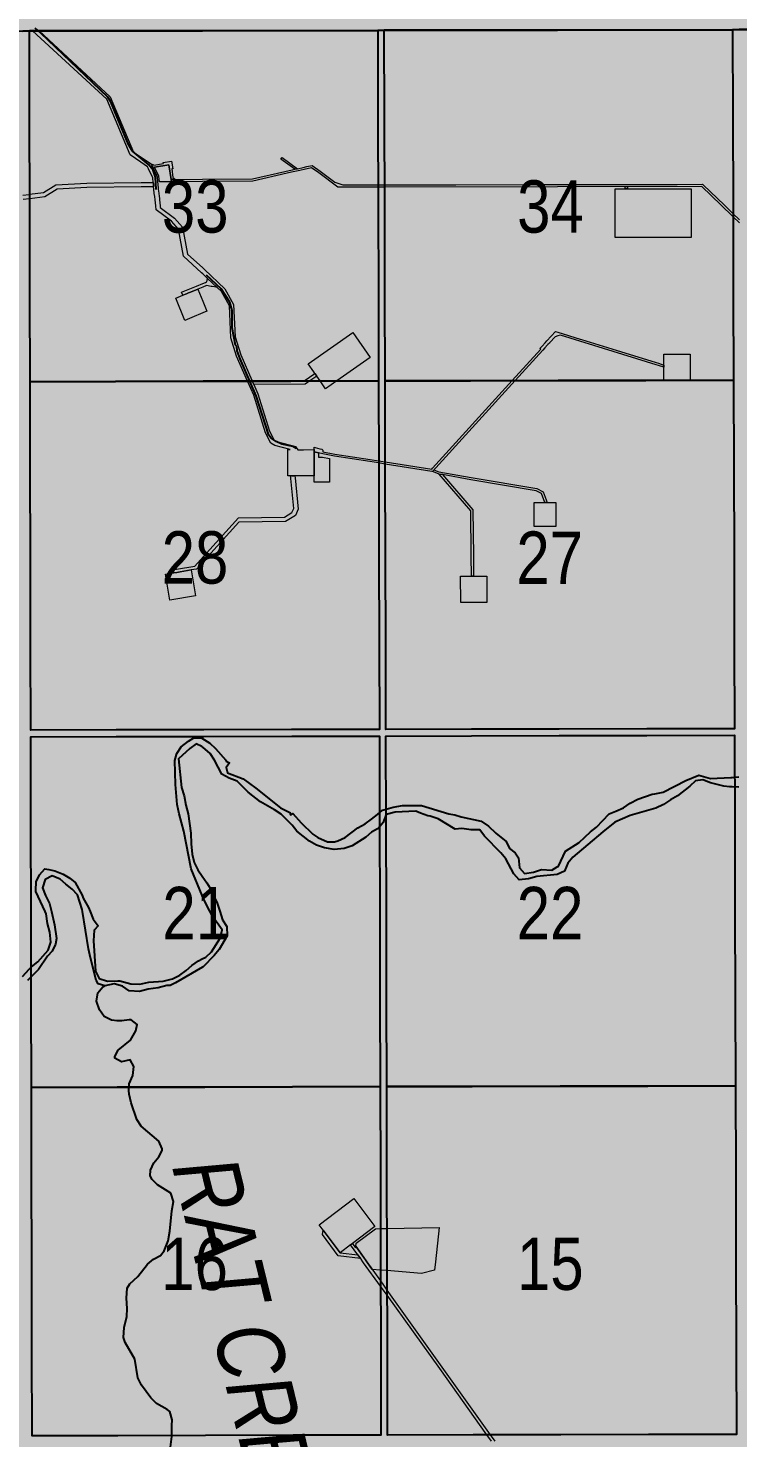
# Model space of a CAD drawing. Extents: x 351064 to 358960, y 6048061 to 6054858.
# Drawn here: x 353195.6 to 353304, y 6050541.4 to 6050756.9 of the extents above; entities that cross this region are included whole.
import ezdxf
from ezdxf.enums import TextEntityAlignment as Align

# ---------------------------------------------------------------- set-up
doc = ezdxf.new("R2010")
doc.units = 0
doc.header["$LTSCALE"] = 5
doc.linetypes.add('DASHED2', pattern=[9.525, 6.35, -3.175])
doc.layers.add('AS-ROUTEMAP', color=35, linetype='Continuous', lineweight=0)
for name, color, linetype in [('RoadSeg', 57, 'DASHED2'), ('T-CREEK', 160, 'Continuous'), ('T-WATER', 160, 'Continuous'), ('T-WATER-T', 170, 'Continuous'), ('Townships', 57, 'Continuous')]:
    doc.layers.add(name, color=color, linetype=linetype)
doc.layers.add('ROUTE-MAP-BACKGROUND-H', color=7, linetype='Continuous', true_color=0xf0ebff)
doc.layers.add('Sections', color=7, linetype='Continuous', true_color=0xa75418)
doc.styles.add('120', font='ARIALN.TTF', dxfattribs={"height": 13})
doc.styles.add('80LS', font='ARIALNI.TTF', dxfattribs={"height": 10})

msp = doc.modelspace()

# ---------------------------------------------------------------- hatches: boundary and pattern name
at = {"layer": 'ROUTE-MAP-BACKGROUND-H'}
h = msp.add_hatch(color=256, dxfattribs=at)
h.dxf.hatch_style = 1
h.paths.add_polyline_path([(352109.337, 6051083.716), (353736.796, 6051083.637), (353740.383, 6050432.833), (352105.91, 6050432.833)])

# ---------------------------------------------------------------- linework, layer by layer
at = {"layer": 'AS-ROUTEMAP', "flags": 128}
for points in [[(353235.388, 6050688.494), (353235.288, 6050688.493), (353235.288, 6050688.613), (353235.284, 6050692.344), (353235.284, 6050692.493), (353235.609, 6050692.494), (353233.271, 6050693.124), (353232.687, 6050693.475), (353231.834, 6050695.044), (353230.053, 6050700.82), (353229.151, 6050702.873), (353229.104, 6050702.98), (353227.432, 6050706.786), (353226.57, 6050709.615), (353226.328, 6050714.505), (353225.122, 6050716.676), (353224.463, 6050717.3), (353222.991, 6050718.69), (353222.268, 6050719.373), (353222.083, 6050719.548), (353219.303, 6050722.068), (353218.547, 6050726.218), (353217.5, 6050727.427), (353215.119, 6050729.194), (353215.072, 6050729.764), (353214.97, 6050730.683), (353214.914, 6050731.191), (353214.859, 6050731.69), (353214.786, 6050732.346), (353214.759, 6050732.691), (353214.746, 6050732.855), (353214.722, 6050733.158), (353214.706, 6050733.357), (353214.631, 6050734.058), (353213.988, 6050735.416), (353213.835, 6050735.737), (353212.81, 6050736.441), (353211.158, 6050737.575), (353207.578, 6050746.067), (353196.264, 6050756.541), (353196.462, 6050756.542), (353197.237, 6050756.543), (353208.136, 6050746.449), (353211.695, 6050738.012), (353214.361, 6050736.185), (353214.613, 6050735.654), (353215.184, 6050734.448), (353215.283, 6050734.238), (353215.359, 6050733.454), (353215.388, 6050733.119), (353215.447, 6050732.425), (353215.457, 6050732.354), (353215.545, 6050731.699), (353215.612, 6050731.2), (353215.644, 6050730.958), (353215.666, 6050730.691), (353215.741, 6050729.765), (353215.759, 6050729.55), (353217.956, 6050727.919), (353219.17, 6050726.516), (353219.92, 6050722.403), (353222.266, 6050720.281), (353222.541, 6050720.032), (353225.655, 6050717.09), (353226.986, 6050714.693), (353227.232, 6050709.73), (353228.058, 6050707.018), (353229.761, 6050703.142), (353229.832, 6050702.981), (353230.051, 6050702.482), (353230.679, 6050701.053), (353232.451, 6050695.304), (353233.186, 6050693.953), (353233.535, 6050693.743), (353236.442, 6050692.959), (353236.78, 6050692.488), (353237.327, 6050692.489), (353237.661, 6050692.49), (353239.275, 6050692.493), (353239.276, 6050692.392), (353239.278, 6050692.174), (353239.279, 6050691.8), (353239.279, 6050691.693), (353239.28, 6050691.3), (353239.287, 6050688.505), (353236.346, 6050688.496), (353235.676, 6050688.494), (353235.388, 6050688.494)], [(353218.088, 6050733.807), (353217.421, 6050733.802), (353217.085, 6050736.027), (353214.888, 6050735.695), (353214.613, 6050735.654), (353214.361, 6050736.185), (353214.725, 6050736.04), (353214.783, 6050736.016), (353216.261, 6050736.239), (353216.237, 6050736.404), (353217.505, 6050736.596), (353217.679, 6050735.442), (353217.514, 6050735.418), (353217.709, 6050734.131), (353218.088, 6050733.807)], [(353236.748, 6050735.461), (353236.318, 6050735.363), (353234.215, 6050736.915), (353234.413, 6050737.183), (353236.748, 6050735.461)], [(353217.421, 6050733.802), (353217.471, 6050733.467), (353217.018, 6050733.464), (353216.292, 6050733.458), (353215.958, 6050733.456), (353215.672, 6050733.454), (353215.541, 6050734.316), (353214.888, 6050735.695), (353217.085, 6050736.027), (353217.421, 6050733.802)], [(353296.911, 6050729.921), (353296.921, 6050724.945), (353285.294, 6050724.922), (353285.284, 6050729.898), (353285.28, 6050732.379), (353286.829, 6050732.382), (353287.162, 6050732.382), (353296.906, 6050732.401), (353296.911, 6050729.921)], [(353287.161, 6050732.715), (353287.162, 6050732.382), (353286.829, 6050732.382), (353286.828, 6050732.714), (353287.161, 6050732.715)], [(353220.249, 6050712.563), (353219.514, 6050712.27), (353218.123, 6050715.662), (353219.203, 6050716.104), (353219.766, 6050716.335), (353220.081, 6050716.464), (353220.408, 6050716.598), (353221.515, 6050717.052), (353222.277, 6050715.195), (353222.906, 6050713.66), (353222.28, 6050713.404), (353220.577, 6050712.705), (353220.249, 6050712.563)], [(353222.991, 6050718.69), (353224.463, 6050717.3), (353224.036, 6050717.38), (353223.68, 6050717.446), (353223.552, 6050717.47), (353222.855, 6050717.601), (353222.272, 6050717.362), (353221.515, 6050717.052), (353220.408, 6050716.598), (353220.081, 6050716.464), (353219.766, 6050716.335), (353219.203, 6050716.104), (353219.013, 6050716.567), (353220.058, 6050716.995), (353221.326, 6050717.515), (353222.271, 6050717.902), (353222.665, 6050718.064), (353222.845, 6050718.138), (353222.892, 6050718.157), (353222.94, 6050718.415), (353222.991, 6050718.69)], [(353276.538, 6050710.449), (353279.925, 6050709.401), (353280.155, 6050709.33), (353284.759, 6050707.906), (353291.569, 6050705.799), (353291.902, 6050705.696), (353292.736, 6050705.438), (353292.737, 6050705.263), (353292.737, 6050705.089), (353291.903, 6050705.347), (353291.57, 6050705.45), (353276.925, 6050709.981), (353276.54, 6050709.876), (353276.111, 6050709.759), (353275.289, 6050708.856), (353275.241, 6050708.804), (353275.016, 6050708.557), (353274.968, 6050708.504), (353274.562, 6050708.057), (353274.227, 6050707.69), (353270.017, 6050703.059), (353257.374, 6050689.153), (353257.283, 6050689.167), (353250.128, 6050690.297), (353249.123, 6050690.456), (353247.803, 6050690.665), (353242.416, 6050691.493), (353240.595, 6050691.843), (353239.943, 6050692.007), (353239.278, 6050692.174), (353239.276, 6050692.392), (353239.275, 6050692.493), (353239.278, 6050692.825), (353239.279, 6050692.861), (353239.422, 6050692.825), (353240.149, 6050692.643), (353240.487, 6050692.559), (353240.591, 6050692.405), (353240.631, 6050692.347), (353240.617, 6050692.18), (353242.47, 6050691.825), (353247.854, 6050690.998), (353249.122, 6050690.797), (353250.128, 6050690.638), (353257.249, 6050689.51), (353257.383, 6050689.658), (353269.566, 6050703.058), (353273.944, 6050707.874), (353273.802, 6050707.966), (353274.137, 6050708.333), (353274.592, 6050708.833), (353274.864, 6050709.132), (353276.168, 6050710.564), (353276.538, 6050710.449)], [(353242.738, 6050703.006), (353241.034, 6050701.816), (353240.206, 6050703.001), (353239.698, 6050703.729), (353239.632, 6050703.823), (353239.411, 6050704.139), (353239.221, 6050704.412), (353238.361, 6050705.642), (353245.191, 6050710.414), (353247.864, 6050706.589), (353242.738, 6050703.006)], [(353296.733, 6050707.111), (353296.742, 6050703.111), (353293.373, 6050703.105), (353292.741, 6050703.103), (353292.737, 6050705.089), (353292.737, 6050705.263), (353292.736, 6050705.438), (353292.733, 6050707.103), (353296.733, 6050707.111)], [(353239.698, 6050703.729), (353238.653, 6050702.998), (353237.935, 6050702.497), (353230.051, 6050702.482), (353229.832, 6050702.981), (353237.778, 6050702.996), (353239.411, 6050704.139), (353239.632, 6050703.823), (353239.698, 6050703.729)], [(353239.945, 6050691.511), (353239.945, 6050691.322), (353240.554, 6050691.343), (353241.619, 6050691.138), (353241.623, 6050688.515), (353241.619, 6050687.503), (353239.283, 6050687.499), (353239.286, 6050688.172), (353239.287, 6050688.505), (353239.28, 6050691.3), (353239.279, 6050691.693), (353239.279, 6050691.8), (353239.278, 6050692.174), (353239.943, 6050692.007), (353239.944, 6050691.822), (353239.945, 6050691.511)], [(353274.288, 6050686.025), (353274.889, 6050684.399), (353274.806, 6050684.399), (353274.555, 6050684.399), (353274.534, 6050684.399), (353274.02, 6050685.79), (353273.228, 6050686.21), (353263.242, 6050687.891), (353258.887, 6050688.677), (353258.365, 6050688.771), (353258.269, 6050688.788), (353257.374, 6050689.153), (353257.611, 6050689.414), (353257.942, 6050689.28), (353258.363, 6050689.11), (353263.299, 6050688.22), (353273.336, 6050686.53), (353274.288, 6050686.025)], [(353218.311, 6050673.728), (353217.865, 6050673.654), (353217.782, 6050674.147), (353218.228, 6050674.222), (353221.037, 6050674.692), (353222.359, 6050676.155), (353227.728, 6050682.062), (353234.737, 6050682.184), (353235.895, 6050682.874), (353236.177, 6050683.49), (353235.715, 6050688.102), (353235.709, 6050688.161), (353235.676, 6050688.494), (353236.346, 6050688.496), (353236.38, 6050688.163), (353236.859, 6050683.376), (353236.415, 6050682.407), (353234.926, 6050681.52), (353227.8, 6050681.397), (353223.042, 6050676.157), (353222.36, 6050675.405), (353221.291, 6050674.227), (353220.495, 6050674.094), (353218.804, 6050673.811), (353218.311, 6050673.728)], [(353263.626, 6050676.237), (353263.659, 6050673.132), (353263.518, 6050673.132), (353263.492, 6050673.132), (353263.326, 6050673.132), (353263.293, 6050676.236), (353263.219, 6050683.151), (353258.394, 6050688.737), (353258.365, 6050688.771), (353258.887, 6050688.677), (353263.551, 6050683.277), (353263.626, 6050676.237)], [(353274.306, 6050684.398), (353274.555, 6050684.399), (353274.806, 6050684.399), (353276.222, 6050684.4), (353276.227, 6050680.734), (353272.894, 6050680.73), (353272.89, 6050684.396), (353274.04, 6050684.398), (353274.306, 6050684.398)], [(353221.156, 6050670.151), (353217.212, 6050669.49), (353216.551, 6050673.434), (353217.865, 6050673.654), (353218.311, 6050673.728), (353218.804, 6050673.811), (353220.495, 6050674.094), (353221.156, 6050670.151)], [(353265.676, 6050673.136), (353265.684, 6050669.137), (353261.684, 6050669.129), (353261.677, 6050673.129), (353263.014, 6050673.131), (353263.326, 6050673.132), (353263.492, 6050673.132), (353263.518, 6050673.132), (353263.659, 6050673.132), (353263.814, 6050673.133), (353265.676, 6050673.136)], [(353248.582, 6050573.722), (353245.13, 6050571.113), (353244.865, 6050570.913), (353243.253, 6050569.694), (353240.64, 6050573.151), (353240.037, 6050573.949), (353245.367, 6050577.977), (353248.582, 6050573.722)], [(353243.253, 6050569.694), (353245.98, 6050569.363), (353246.377, 6050568.811), (353242.981, 6050569.225), (353240.542, 6050572.452), (353240.64, 6050573.151), (353243.253, 6050569.694)], [(353257.667, 6050567.043), (353255.713, 6050566.504), (353250.413, 6050566.945), (353249.408, 6050567.029), (353248.177, 6050567.131), (353247.35, 6050568.292), (353247.246, 6050568.439), (353246.861, 6050568.981), (353246.472, 6050569.525), (353245.653, 6050570.674), (353245.724, 6050571.146), (353248.654, 6050573.36), (353249.393, 6050573.373), (353250.399, 6050573.392), (353258.411, 6050573.537), (353257.813, 6050568.314), (353257.667, 6050567.043)]]:
    msp.add_lwpolyline(points, close=True, dxfattribs=at)
for points in [[(353304.29, 6050727.195), (353303.282, 6050728.165), (353301.448, 6050729.93), (353298.529, 6050732.737), (353276.484, 6050732.694), (353250.031, 6050732.642), (353249.026, 6050732.64), (353248.973, 6050732.64), (353242.887, 6050732.651), (353239.985, 6050734.817), (353238.907, 6050735.61), (353238.244, 6050735.457), (353237.966, 6050735.394), (353237.104, 6050735.2), (353236.331, 6050735.025), (353235.817, 6050734.91), (353235.17, 6050734.764), (353229.891, 6050733.572), (353222.238, 6050733.508), (353217.471, 6050733.467), (353217.421, 6050733.802), (353218.088, 6050733.807), (353222.238, 6050733.841), (353229.852, 6050733.905), (353234.813, 6050735.025), (353235.46, 6050735.171), (353235.976, 6050735.287), (353236.318, 6050735.364), (353236.749, 6050735.461), (353237.612, 6050735.656), (353238.17, 6050735.782), (353238.982, 6050735.969), (353238.982, 6050735.969), (353240.183, 6050735.085), (353242.457, 6050733.382), (353243.666, 6050732.986), (353248.973, 6050732.973), (353249.025, 6050732.973), (353250.031, 6050732.975), (353260.924, 6050732.996), (353274.287, 6050733.021), (353276.483, 6050733.025), (353276.518, 6050733.025), (353290.986, 6050733.055), (353294.776, 6050733.063), (353298.663, 6050733.071), (353298.8, 6050732.938), (353301.927, 6050729.931), (353303.281, 6050728.628), (353304.289, 6050727.659)], [(353194.785, 6050731.416), (353195.727, 6050731.537), (353195.79, 6050731.546), (353197.911, 6050731.818), (353199.803, 6050732.972), (353204.535, 6050733.236), (353212.853, 6050733.335), (353214.706, 6050733.357), (353214.722, 6050733.158), (353214.746, 6050732.855), (353214.759, 6050732.691), (353214.692, 6050732.69), (353213.362, 6050732.675), (353212.862, 6050732.669), (353204.558, 6050732.569), (353200.007, 6050732.316), (353198.137, 6050731.175), (353195.812, 6050730.876), (353195.791, 6050730.874), (353194.807, 6050730.747)], [(353266.388, 6050540.851), (353265.671, 6050541.855), (353258.505, 6050551.96), (353250.422, 6050563.191), (353249.413, 6050564.592), (353246.85, 6050568.154), (353246.752, 6050568.291), (353246.46, 6050568.695), (353246.377, 6050568.811), (353245.98, 6050569.363), (353244.865, 6050570.913), (353245.13, 6050571.113), (353245.13, 6050571.113), (353245.617, 6050570.439), (353245.652, 6050570.674), (353246.861, 6050568.981), (353247.247, 6050568.44), (353247.35, 6050568.292), (353249.412, 6050565.398), (353249.788, 6050564.87), (353250.42, 6050563.982), (353266.184, 6050541.856), (353266.899, 6050540.852)]]:
    msp.add_lwpolyline(points, dxfattribs=at)
at = {"layer": 'RoadSeg', "flags": 128}
msp.add_lwpolyline([(353236.574, 6050692.646), (353236.097, 6050693), (353234.353, 6050693.35), (353233.475, 6050693.726), (353232.694, 6050694.237), (353232.381, 6050694.695), (353230.41, 6050700.709), (353227.982, 6050706.376), (353227.513, 6050707.629), (353227.462, 6050708.262), (353227.255, 6050708.489), (353226.78, 6050711.144), (353226.739, 6050713.777), (353226.403, 6050715.035), (353225.078, 6050717.098), (353220.968, 6050720.917), (353219.864, 6050722.219), (353219.545, 6050722.877), (353218.779, 6050726.39), (353217.847, 6050727.498), (353215.937, 6050729.011), (353215.555, 6050729.534), (353215.195, 6050731.657), (353215.025, 6050734.154), (353214.66, 6050735.244), (353213.968, 6050736.125), (353211.51, 6050738.156), (353210.914, 6050739.173), (353208.229, 6050745.7), (353207.775, 6050746.42), (353197.495, 6050756.167), (353188.84, 6050763.892), (353185.273, 6050767.392), (353156.24, 6050794.082), (353149.092, 6050800.382)], dxfattribs=at)
at = {"layer": 'Sections', "flags": 128}
for points in [[(353249.098, 6050716.401), (353249.129, 6050702.996), (353235.733, 6050702.969), (353222.338, 6050702.943), (353208.941, 6050702.917), (353195.88, 6050702.891), (353195.854, 6050716.297), (353195.829, 6050729.703), (353195.804, 6050743.11), (353195.779, 6050756.517), (353208.834, 6050756.542), (353222.225, 6050756.567), (353235.616, 6050756.592), (353249.007, 6050756.617), (353249.037, 6050743.212), (353249.067, 6050729.806)], [(353303.349, 6050716.506), (353303.384, 6050703.101), (353289.988, 6050703.075), (353276.592, 6050703.049), (353263.196, 6050703.023), (353250.135, 6050702.998), (353250.104, 6050716.403), (353250.073, 6050729.808), (353250.043, 6050743.214), (353250.013, 6050756.619), (353263.069, 6050756.644), (353276.46, 6050756.669), (353289.852, 6050756.694), (353303.243, 6050756.719), (353303.278, 6050743.315), (353303.313, 6050729.91)], [(353249.222, 6050662.78), (353249.252, 6050649.71), (353235.851, 6050649.683), (353222.449, 6050649.656), (353209.048, 6050649.628), (353195.982, 6050649.602), (353195.957, 6050662.673), (353195.931, 6050676.079), (353195.906, 6050689.485), (353195.88, 6050702.891), (353208.941, 6050702.917), (353222.338, 6050702.943), (353235.733, 6050702.969), (353249.129, 6050702.996), (353249.16, 6050689.59), (353249.191, 6050676.185)], [(353303.492, 6050662.888), (353303.527, 6050649.819), (353290.126, 6050649.792), (353276.725, 6050649.765), (353263.323, 6050649.738), (353250.257, 6050649.712), (353250.227, 6050662.782), (353250.196, 6050676.187), (353250.165, 6050689.592), (353250.135, 6050702.998), (353263.196, 6050703.023), (353276.592, 6050703.049), (353289.988, 6050703.075), (353303.384, 6050703.101), (353303.42, 6050689.697), (353303.456, 6050676.292)], [(353249.347, 6050608.489), (353249.378, 6050595.083), (353235.972, 6050595.055), (353222.565, 6050595.027), (353209.159, 6050594.999), (353196.088, 6050594.972), (353196.062, 6050608.378), (353196.036, 6050621.784), (353196.01, 6050635.19), (353195.984, 6050648.597), (353209.05, 6050648.623), (353222.451, 6050648.65), (353235.853, 6050648.677), (353249.254, 6050648.704), (353249.285, 6050635.299), (353249.316, 6050621.894)], [(353303.637, 6050608.6), (353303.673, 6050595.196), (353290.267, 6050595.168), (353276.861, 6050595.14), (353263.455, 6050595.113), (353250.384, 6050595.085), (353250.353, 6050608.491), (353250.322, 6050621.896), (353250.291, 6050635.301), (353250.26, 6050648.706), (353263.326, 6050648.733), (353276.727, 6050648.76), (353290.128, 6050648.787), (353303.53, 6050648.813), (353303.565, 6050635.409), (353303.601, 6050622.005)], [(353249.471, 6050554.868), (353249.502, 6050541.798), (353236.09, 6050541.769), (353222.678, 6050541.74), (353209.267, 6050541.711), (353196.191, 6050541.683), (353196.165, 6050554.754), (353196.139, 6050568.16), (353196.114, 6050581.566), (353196.088, 6050594.972), (353209.159, 6050594.999), (353222.565, 6050595.027), (353235.972, 6050595.055), (353249.378, 6050595.083), (353249.409, 6050581.678), (353249.44, 6050568.273)], [(353303.781, 6050554.983), (353303.817, 6050541.914), (353290.406, 6050541.885), (353276.994, 6050541.856), (353263.583, 6050541.828), (353250.507, 6050541.8), (353250.477, 6050554.87), (353250.446, 6050568.275), (353250.415, 6050581.68), (353250.384, 6050595.085), (353263.455, 6050595.113), (353276.861, 6050595.14), (353290.267, 6050595.168), (353303.673, 6050595.196), (353303.709, 6050581.792), (353303.745, 6050568.387)]]:
    msp.add_lwpolyline(points, close=True, dxfattribs=at)
at = {"layer": 'T-CREEK', "flags": 128}
msp.add_lwpolyline([(353217.066, 6050537.915), (353217.536, 6050541.588), (353217.559, 6050543.256), (353217.571, 6050544.12), (353217.222, 6050545.392), (353216.845, 6050545.719), (353215.184, 6050546.645), (353214.338, 6050547.485), (353212.911, 6050549.431), (353212.33, 6050550.573), (353211.871, 6050553.429), (353210.417, 6050555.983), (353210.125, 6050556.716), (353210.264, 6050558.252), (353210.673, 6050559.958), (353210.719, 6050561.164), (353210.615, 6050562.76), (353210.724, 6050564.247), (353211.13, 6050564.928), (353212.316, 6050566.059), (353213.825, 6050567.927), (353214.721, 6050568.711), (353215.781, 6050569.273), (353216.379, 6050569.955), (353216.973, 6050571.501), (353217.237, 6050573.002), (353217.545, 6050576.069), (353217.791, 6050577.516), (353217.379, 6050578.776), (353215.352, 6050580.079), (353214.533, 6050580.899), (353214.251, 6050581.43), (353214.256, 6050582.308), (353214.767, 6050583.417), (353215.573, 6050584.361), (353216.07, 6050585.321), (353216.075, 6050585.57), (353215.54, 6050586.732), (353212.834, 6050589.023), (353212.181, 6050590.055), (353211.341, 6050592.609), (353211.011, 6050593.937), (353210.95, 6050594.498), (353211.028, 6050595.522), (353211.6, 6050596.795), (353211.741, 6050598.18), (353211.178, 6050599.208), (353209.84, 6050598.855), (353208.831, 6050599.449), (353208.842, 6050599.72), (353209.35, 6050600.642), (353211.224, 6050602.193), (353212.047, 6050603.606), (353212.239, 6050604.571), (353211.342, 6050605.309), (353210.997, 6050605.324), (353209.878, 6050605.133), (353209.189, 6050605.126), (353208.293, 6050605.248), (353207.173, 6050605.807), (353206.506, 6050606.829), (353206.014, 6050608.148), (353206.219, 6050609.421), (353206.976, 6050610.328), (353207.321, 6050610.494)], dxfattribs=at)
at = {"layer": 'T-WATER', "flags": 128}
for points in [[(353194.732, 6050611.949), (353195.735, 6050613.033), (353196.095, 6050613.422), (353197.039, 6050614.161), (353198.612, 6050615.956), (353199.061, 6050617.202), (353198.901, 6050618.725), (353198.532, 6050620.04), (353198.349, 6050621.536), (353198.199, 6050621.854), (353196.737, 6050624.951), (353196.743, 6050625.148), (353196.78, 6050626.382), (353197.335, 6050627.499), (353198.121, 6050628.389), (353198.763, 6050628.273), (353199.659, 6050628.109), (353200.912, 6050627.6), (353201.935, 6050626.949), (353202.787, 6050626.291), (353203.822, 6050624.389), (353203.989, 6050623.899), (353204.825, 6050622.475), (353205.057, 6050621.868), (353205.505, 6050620.698), (353206.269, 6050619.686), (353205.653, 6050619.006), (353205.587, 6050617.404), (353205.876, 6050612.756), (353206.417, 6050611.627), (353207.681, 6050611.208), (353209.296, 6050611.291), (353209.6, 6050611.272), (353211.289, 6050610.82), (353212.661, 6050610.77), (353214.029, 6050611.086), (353216.196, 6050611.234), (353217.635, 6050611.59), (353218.735, 6050612.145), (353219.738, 6050612.83), (353220.612, 6050613.634), (353221.6, 6050614.343), (353222.197, 6050614.64), (353222.72, 6050614.9), (353223.6, 6050615.704), (353224.91, 6050617.777), (353225.206, 6050619.074), (353223.809, 6050621.03), (353223.357, 6050621.906), (353222.387, 6050623.785), (353222.176, 6050624.29), (353220.473, 6050628.373), (353219.396, 6050634.146), (353218.673, 6050636.796), (353218.377, 6050638.226), (353218.079, 6050641.298), (353218.013, 6050644.937), (353218.248, 6050645.86), (353218.289, 6050646.022), (353218.961, 6050647.043), (353220.072, 6050647.935), (353220.913, 6050648.448), (353222.088, 6050648.396), (353222.125, 6050648.373), (353223.343, 6050647.608), (353224.229, 6050646.812), (353225.797, 6050645.001), (353225.842, 6050644.852), (353226.374, 6050644.623), (353225.833, 6050643.894), (353226.035, 6050643.076), (353228.447, 6050642.134), (353230.4, 6050640.741), (353234.134, 6050637.701), (353235.56, 6050636.99), (353235.674, 6050636.664), (353236.05, 6050636.843), (353237.315, 6050635.404), (353239.065, 6050633.695), (353239.865, 6050633.182), (353241.342, 6050632.52), (353242.377, 6050632.52), (353242.89, 6050632.65), (353244.047, 6050633.176), (353245.985, 6050634.671), (353247.061, 6050635.291), (353248.059, 6050635.989), (353248.946, 6050636.709), (353249.752, 6050637.364), (353249.95, 6050637.42), (353251.354, 6050637.822), (353252.771, 6050638.076), (353255.7, 6050638.089), (353259.89, 6050636.804), (353260.778, 6050636.642), (353261.74, 6050636.352), (353264.823, 6050635.659), (353265.942, 6050634.91), (353267.042, 6050633.843), (353268.609, 6050632.587), (353269.16, 6050631.505), (353269.988, 6050630.835), (353270.507, 6050630.08), (353270.649, 6050628.546), (353271.428, 6050627.666), (353272.796, 6050627.892), (353274.053, 6050628.309), (353275.608, 6050628.192), (353276.433, 6050628.688), (353276.656, 6050628.822), (353277.712, 6050631.12), (353279.774, 6050632.421), (353281.528, 6050634.037), (353282.455, 6050634.777), (353284.35, 6050636.816), (353285.418, 6050637.19), (353286.578, 6050637.716), (353287.594, 6050638.411), (353288.734, 6050639.038), (353290.928, 6050639.83), (353291.371, 6050639.844), (353292.651, 6050640.138), (353296.073, 6050641.885), (353298.096, 6050642.699), (353299.847, 6050642.194), (353302.954, 6050642.364), (353303.194, 6050642.382), (353304.199, 6050642.46)], [(353304.203, 6050640.881), (353303.198, 6050640.908), (353302.787, 6050640.919), (353301.889, 6050641.013), (353299.85, 6050641.526), (353298.667, 6050642.017), (353297.569, 6050641.868), (353296.705, 6050641.04), (353294.82, 6050639.539), (353293.726, 6050638.947), (353292.656, 6050638.256), (353291.521, 6050637.691), (353287.6, 6050636.566), (353285.26, 6050635.541), (353283.406, 6050634.05), (353278.81, 6050630.199), (353278.058, 6050629.246), (353277.572, 6050628.04), (353276.436, 6050627.504), (353273.338, 6050627.242), (353272.024, 6050626.873), (353270.609, 6050626.731), (353269.83, 6050627.623), (353268.569, 6050629.938), (353267.802, 6050630.845), (353265.315, 6050633.391), (353264.589, 6050634.348), (353263.307, 6050634.341), (353261.856, 6050634.574), (353260.86, 6050634.44), (353258.265, 6050636.059), (353257.007, 6050636.472), (353256.673, 6050636.508), (353255.558, 6050636.918), (353254.844, 6050637.206), (353251.648, 6050637.069), (353250.311, 6050636.72), (353249.954, 6050635.769), (353249.853, 6050635.498), (353249.144, 6050634.613), (353248.951, 6050634.504), (353248.066, 6050634.003), (353247.168, 6050633.224), (353245.112, 6050631.931), (353243.856, 6050631.519), (353242.346, 6050631.357), (353240.884, 6050631.588), (353239.636, 6050632.027), (353238.552, 6050632.638), (353236.651, 6050634.133), (353235.941, 6050635.09), (353234.231, 6050636.748), (353233.231, 6050637.418), (353231.083, 6050638.631), (353229.193, 6050640.103), (353227.502, 6050641.8), (353226.282, 6050642.258), (353225.2, 6050642.848), (353224.036, 6050645.016), (353223.381, 6050646.032), (353222.265, 6050647.021), (353222.128, 6050647.088), (353221.269, 6050647.509), (353220.306, 6050646.791), (353218.537, 6050645.196), (353219.017, 6050640.836), (353219.421, 6050639.561), (353219.681, 6050638.126), (353220.036, 6050636.797), (353220.439, 6050633.86), (353220.467, 6050632.197), (353220.621, 6050630.66), (353220.941, 6050629.346), (353221.502, 6050628.235), (353222.17, 6050627.287), (353222.891, 6050626.265), (353223.399, 6050625.453), (353224.463, 6050623.156), (353224.852, 6050621.909), (353225.26, 6050620.599), (353225.929, 6050619.578), (353225.994, 6050618.166), (353224.776, 6050616.044), (353224.008, 6050615.12), (353222.316, 6050613.425), (353222.2, 6050613.356), (353218.1, 6050610.949), (353217.259, 6050610.576), (353216.765, 6050610.528), (353215.441, 6050610.187), (353213.939, 6050609.994), (353212.577, 6050609.644), (353211.014, 6050609.728), (353209.999, 6050610.44), (353208.748, 6050610.824), (353207.321, 6050610.494), (353206.295, 6050610.796), (353205.994, 6050611.344), (353205.094, 6050614.76), (353204.801, 6050616.169), (353203.879, 6050621.866), (353203.83, 6050622.166), (353203.112, 6050624.415), (353202.297, 6050625.304), (353201.333, 6050626.024), (353200.451, 6050626.828), (353199.262, 6050627.305), (353198.165, 6050626.763), (353197.793, 6050625.5), (353198.25, 6050624.295), (353198.84, 6050623.096), (353199.136, 6050621.856), (353199.623, 6050619.811), (353199.928, 6050617.731), (353199.777, 6050616.868), (353199.236, 6050615.808), (353198.52, 6050615.021), (353197.135, 6050613.02), (353195.738, 6050611.574), (353195.499, 6050611.327)]]:
    msp.add_lwpolyline(points, dxfattribs=at)
at = {"layer": 'Townships', "flags": 128}
for points in [[(353411.711, 6050757.593), (353411.713, 6050756.923), (353384.931, 6050756.873), (353358.484, 6050756.823), (353357.478, 6050756.821), (353330.696, 6050756.771), (353304.248, 6050756.721), (353303.243, 6050756.719), (353276.46, 6050756.669), (353250.013, 6050756.619), (353249.007, 6050756.617), (353222.225, 6050756.567), (353195.779, 6050756.517), (353194.773, 6050756.515), (353167.986, 6050756.462), (353141.535, 6050756.409), (353140.529, 6050756.407), (353113.742, 6050756.354), (353087.29, 6050756.301), (353086.285, 6050756.299), (353086.284, 6050756.97)], [(353194.773, 6050756.515), (353195.779, 6050756.517), (353222.225, 6050756.567), (353249.007, 6050756.617), (353250.013, 6050756.619), (353276.46, 6050756.669), (353303.243, 6050756.719), (353304.248, 6050756.721), (353330.696, 6050756.771), (353357.478, 6050756.821), (353358.484, 6050756.823), (353384.931, 6050756.873), (353411.713, 6050756.923)]]:
    msp.add_lwpolyline(points, dxfattribs=at)

# ---------------------------------------------------------------- texts
at = {"layer": 'RoadSeg', "style": '120'}
for s, p in [('33', (353221.108, 6050729.685)), ('34', (353275.408, 6050729.685)), ('28', (353221.078, 6050676.01)), ('27', (353275.291, 6050675.975)), ('21', (353221.192, 6050621.629)), ('22', (353275.354, 6050621.629)), ('16', (353221.011, 6050567.981)), ('15', (353275.38, 6050568.005))]:
    msp.add_text(s, height=8.0015, dxfattribs=at).set_placement(p, align=Align.MIDDLE_CENTER)
msp.add_text('64-6-6', height=39.9699, rotation=359.95761, dxfattribs=at).set_placement((353182.068, 6050583.23))
at = {"layer": 'T-WATER-T', "style": '80LS'}
msp.add_text('RAT CREEK', height=9.9916, rotation=283.7472, dxfattribs=at).set_placement((353225.321, 6050551.03), align=Align.CENTER)

doc.saveas('drawing.dxf')
